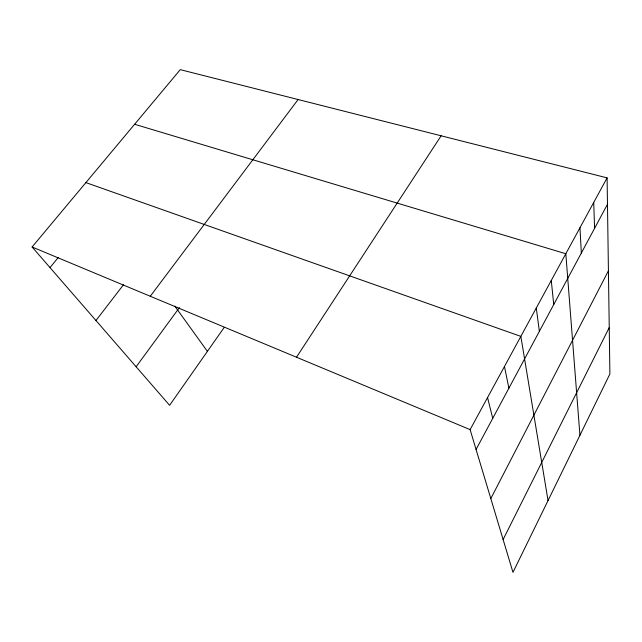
<?xml version="1.0" encoding="UTF-8"?>
<svg xmlns="http://www.w3.org/2000/svg" width="642" height="642" viewBox="0 0 642 642"><rect width="100%" height="100%" fill="white"/><g stroke="black" fill="none" stroke-linecap="round" stroke-linejoin="round"><path stroke-width="0.96" d="M503.119 539.537L609.234 327.589M490.817 498.585L608.423 270.812M476.067 449.448L607.476 204.268M607.099 177.874L609.9 373.949L512.966 572.351L470.113 429.618L607.099 177.874L180.274 69.649L32.1 246.985L169.608 405.311L224.178 327.452M296.508 357.233L441.142 135.791M136.128 366.759L179.399 307.614M150.276 296.259L298.105 99.526M95.963 320.51L123.481 284.775M50.004 267.594L58.173 257.594M134.635 124.275L565.819 253.734L579.935 435.284M85.892 182.601L520.847 336.384L548.043 500.559M32.1 246.985L470.113 429.618M174.825 306.122L207.406 351.375M487.559 397.558L492.735 418.359M504.468 366.494L508.897 388.201M536.279 308.024L539.376 331.336M551.261 280.49L553.749 304.509M579.967 227.741L581.339 253.028M593.722 202.463L594.58 228.319"/></g></svg>
